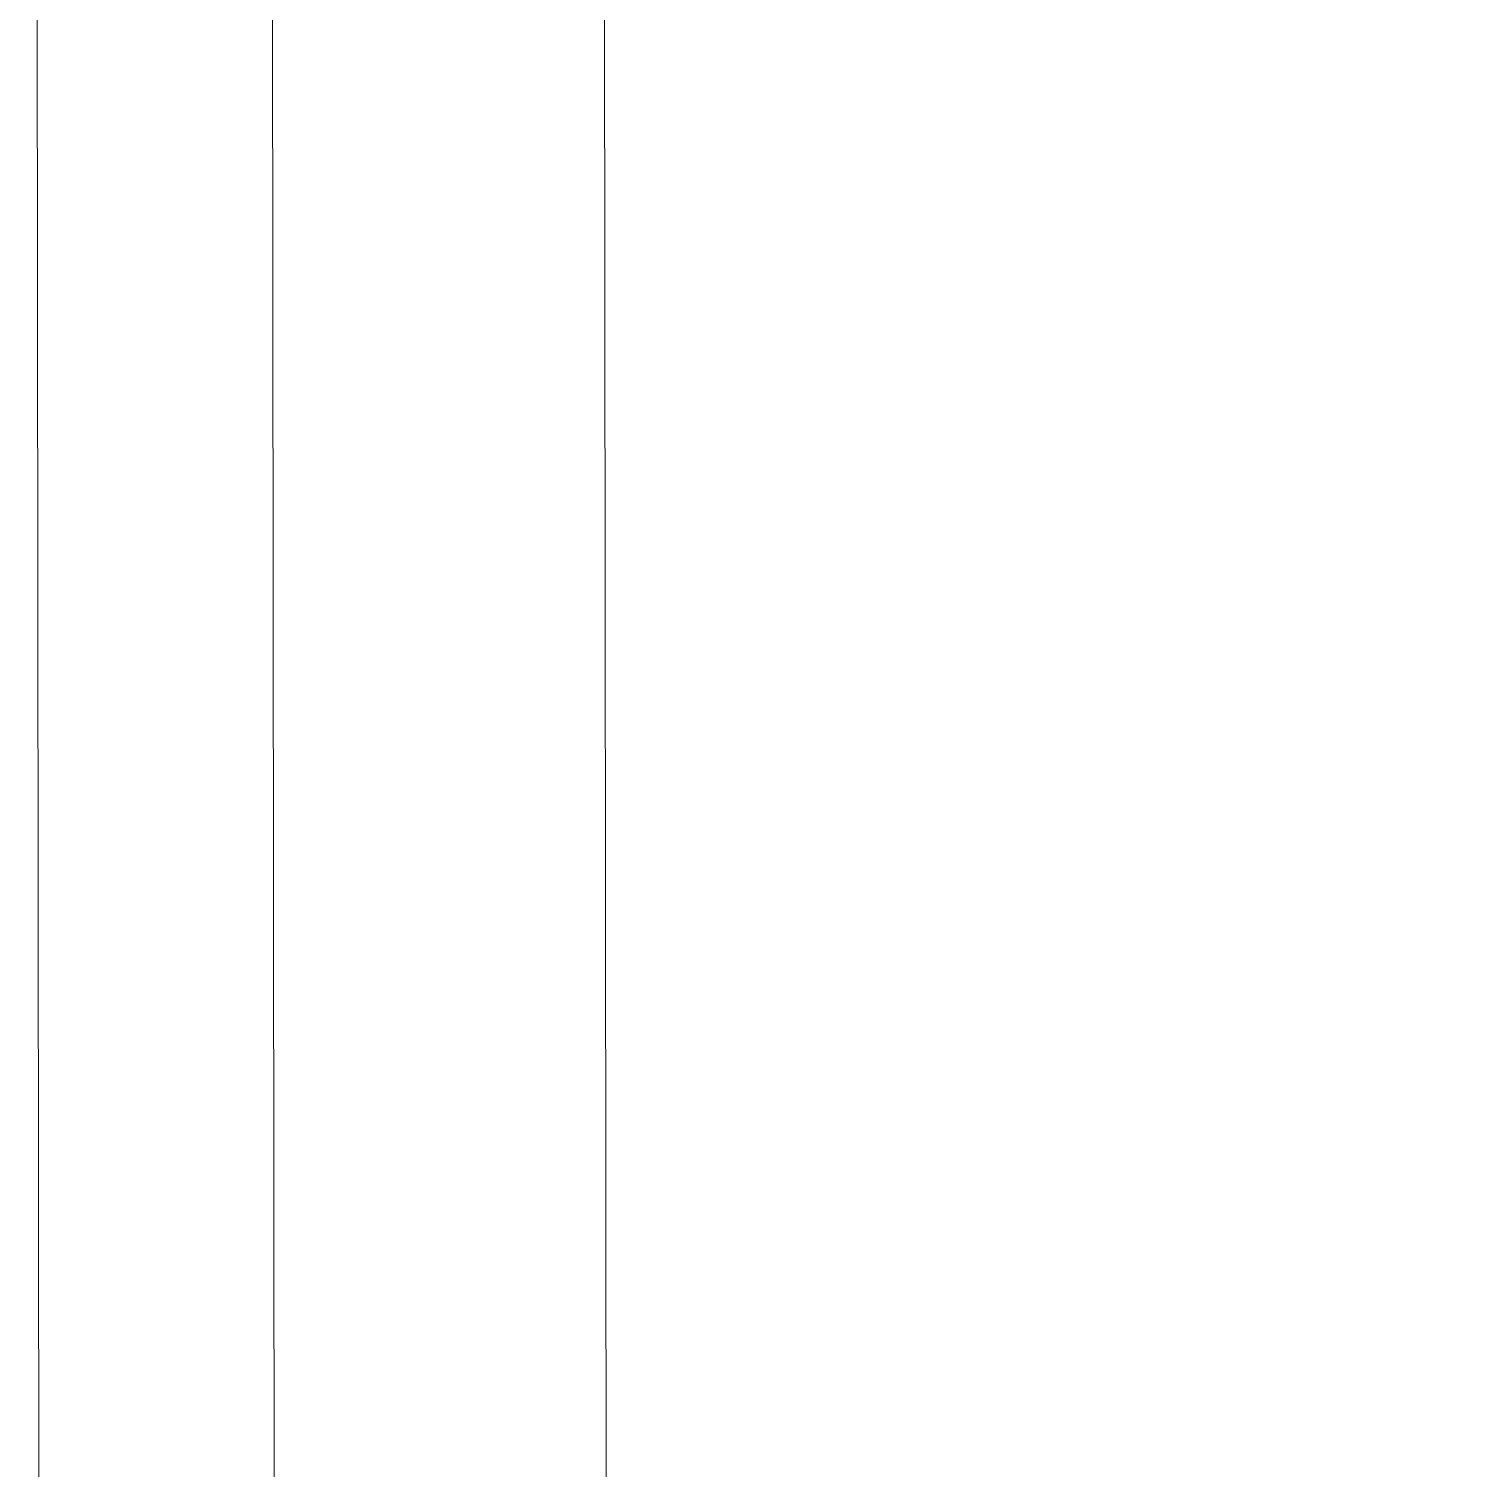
# Model space of a CAD drawing. Header units: millimetres. Extents: x -13069 to 207500, y -71366 to 56785.
# Drawn here: x 155.31 to 198.8, y 15239.06 to 15282.43 of the extents above; entities that cross this region are included whole.
import ezdxf

# ---------------------------------------------------------------- set-up
doc = ezdxf.new("R2010")
doc.units = ezdxf.units.MM
for name, color, linetype, lineweight in [('Потолки штриховка', 7, 'Continuous', 9), ('Стены внутренние', 7, 'Continuous', 18), ('Стены наружные', 7, 'Continuous', 18)]:
    doc.layers.add(name, color=color, linetype=linetype, lineweight=lineweight)

msp = doc.modelspace()

# ---------------------------------------------------------------- hatches: boundary and pattern name
at = {"layer": 'Потолки штриховка', "lineweight": 18}
h = msp.add_hatch(dxfattribs=at)
h.set_pattern_fill('FP_86', color=256, style=0, pattern_type=2)
h.set_pattern_definition([(45, (0, 0), (0, 635), [67.352, -381.661]), (0, (47.62, 47.62), (317.5, 317.5), [158.75, -476.25]), (315, (206.38, 47.62), (635, 0), [67.352, -381.661]), (225, (254, 0), (0, -635), [67.352, -381.661]), (0, (47.62, -47.62), (317.5, 317.5), [158.75, -476.25]), (315, (0, 0), (635, 0), [67.352, -381.661]), (90, (396.88, -79.38), (-317.5, 317.5), [158.75, -476.25]), (45, (396.88, 79.38), (0, 635), [67.352, -381.661]), (45, (444.5, -127), (0, 635), [67.352, -381.661]), (90, (492.12, -79.38), (-317.5, 317.5), [158.75, -476.25]), (315, (396.88, -79.38), (635, 0), [67.352, -381.661]), (315, (444.5, 127), (635, 0), [67.352, -381.661])])
h.paths.add_polyline_path([(2735.642, 15210.342), (2733.963, 15410.342), (2710.962, 15410.342), (2712.641, 15210.342), (2726.404, 15210.342)])
h.paths.add_polyline_path([(157.047, 15210.342), (162.737, 15210.342), (162.404, 15410.342), (155.413, 15410.342), (155.642, 15210.342)])
h.paths.add_polyline_path([(1162.278, 15210.342), (2702.641, 15210.342), (2700.962, 15410.342), (172.508, 15410.342), (172.737, 15210.342), (1160.077, 15210.342)])

# ---------------------------------------------------------------- linework, layer by layer
at = {"layer": 'Стены внутренние'}
for p, q in [((162.404, 15501.413), (164.141, 13981.414)), ((174.141, 13981.425), (172.404, 15501.424))]:
    msp.add_line(p, q, dxfattribs=at)
at = {"layer": 'Стены наружные'}
msp.add_line((157.047, 13981.406), (155.309, 15501.405), dxfattribs=at)

doc.saveas('drawing.dxf')
